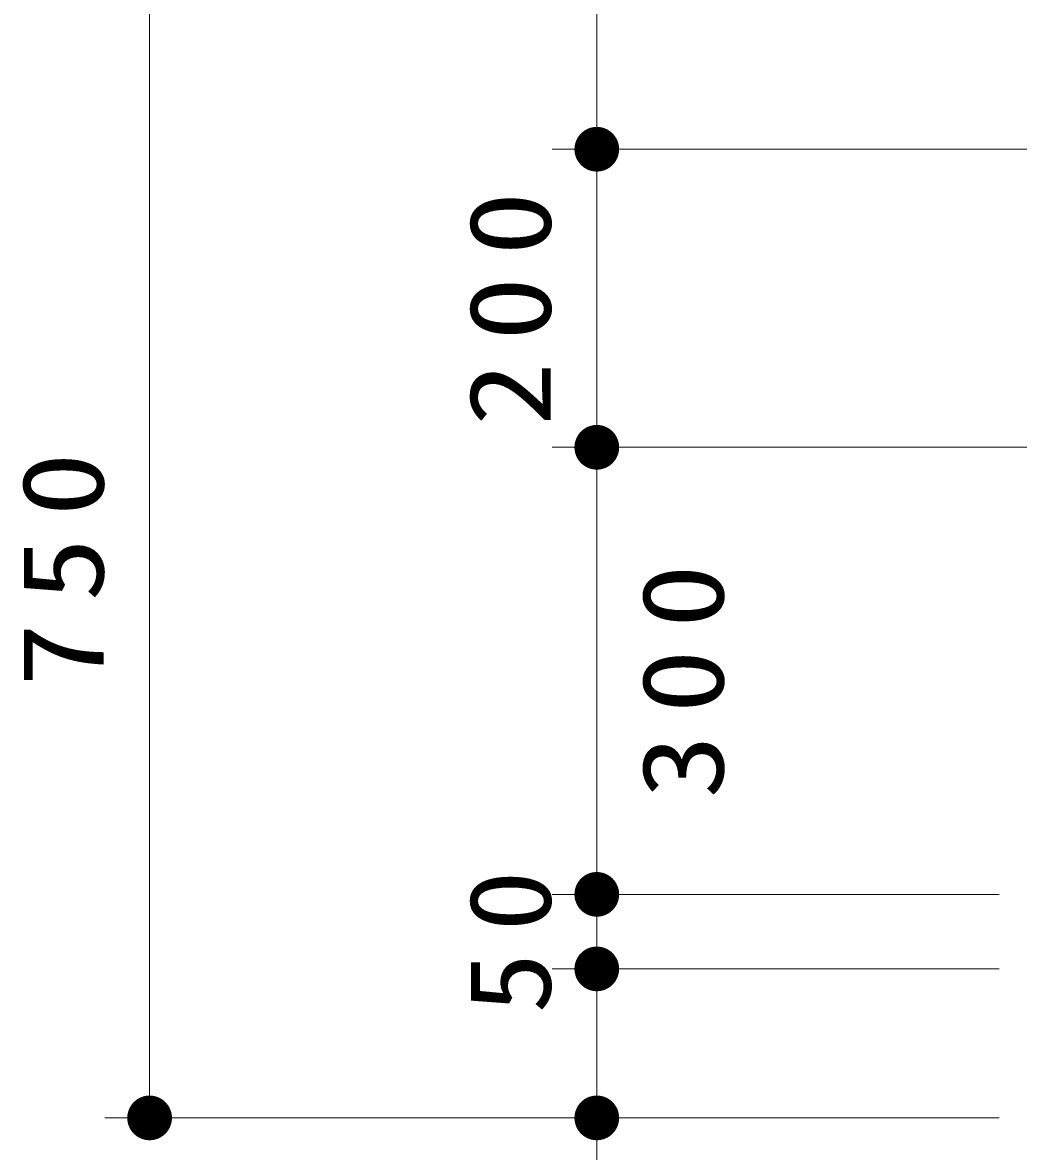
# Model space of a CAD drawing. Units: millimetres on the paper, scale 1:30. Extents: x -385 to 0, y 0 to 267.
# Drawn here: x -210.85 to -188.58, y 76.65 to 101.9 of the extents above; entities that cross this region are included whole.
import ezdxf

# ---------------------------------------------------------------- set-up
doc = ezdxf.new("R2010")
doc.units = ezdxf.units.MM
doc.layers.add('1_30', color=7, linetype='Continuous', lineweight=25)
doc.styles.add('ＭＳ ゴシック', font='')
doc.styles.get('ＭＳ ゴシック').set_extended_font_data('MS Gothic')

# ---------------------------------------------------------------- blocks, each defined once
blk = doc.blocks.new('filled_dot')
at = {"color": 0, "linetype": 'Continuous', "lineweight": -2, "const_width": 1.25}
blk.add_lwpolyline([(-0.625, 0, 1), (0.625, 0, 1)], format="xyb", close=True, dxfattribs=at)

msp = doc.modelspace()

# ---------------------------------------------------------------- linework, layer by layer
at = {"layer": '1_30', "lineweight": 13}
for p, q in [((-198.008, 99.07), (-198.008, 108.92)), ((-208.008, 77.403), (-208.008, 102.403)), ((-187.341, 99.07), (-199.008, 99.07)), ((-198.008, 92.403), (-198.008, 99.07)), ((-187.341, 92.403), (-199.008, 92.403)), ((-187.341, 92.403), (-199.008, 92.403)), ((-198.008, 82.403), (-198.008, 92.403)), ((-189.008, 82.403), (-199.008, 82.403)), ((-198.008, 80.736), (-198.008, 82.403)), ((-189.008, 80.736), (-199.008, 80.736)), ((-198.008, 70.003), (-198.008, 80.736)), ((-199.008, 77.403), (-209.008, 77.403)), ((-189.008, 77.403), (-199.008, 77.403))]:
    msp.add_line(p, q, dxfattribs=at)

# ---------------------------------------------------------------- block references
at = {"layer": '1_30', "lineweight": 13, "xscale": 0.4, "yscale": 0.4}
for p, rotation in [((-198.008, 99.07), 270), ((-198.008, 99.07), 90), ((-198.008, 92.403), 90), ((-198.008, 92.403), 270), ((-198.008, 82.403), 90), ((-198.008, 82.403), 270), ((-198.008, 80.736), 270), ((-198.008, 80.736), 90), ((-208.008, 77.403), 90), ((-198.008, 77.403), 90)]:
    msp.add_blockref('filled_dot', p, dxfattribs=dict(at, rotation=rotation))

# ---------------------------------------------------------------- texts
at = {"layer": '1_30', "char_height": 1.833, "rotation": 90, "style": 'ＭＳ ゴシック'}
for s, insert, attachment_point in [('\\T1.33;\\W1.15;200', (-199.008, 95.736), 8), ('\\T1.33;\\W1.15;750', (-209.008, 89.903), 8), ('\\T1.33;\\W1.15;300', (-197.008, 87.403), 2), ('\\T1.34;\\W1.1;50', (-199.008, 81.57), 8)]:
    msp.add_mtext(s, dxfattribs=dict(at, insert=insert, attachment_point=attachment_point))

doc.saveas('drawing.dxf')
